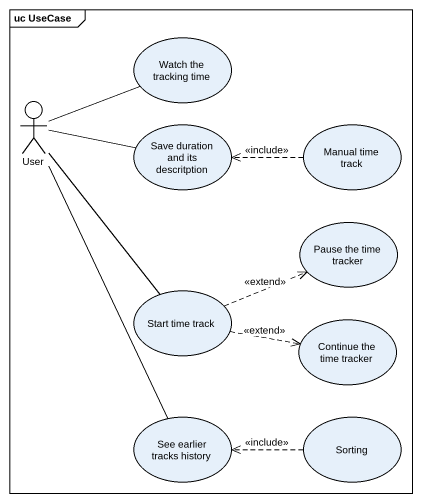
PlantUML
@startuml
mainframe uc UseCase
usecase "Watch the tracking time" as Watch_the_tracking_time
actor User
usecase "Save duration and its descritption" as Save_duration_and_its
usecase "Manual time track" as Manual_time_track
usecase "Pause the time tracker" as Pause_the_time_tracker
usecase "Start time track" as Start_time_track
usecase "Continue the time tracker" as Continue_the_time_tracker
usecase "See earlier tracks history" as See_earlier_tracks_history
usecase Sorting
User -right- Watch_the_tracking_time
User -right- Save_duration_and_its
User -- Start_time_track
User -- See_earlier_tracks_history
Manual_time_track .left.> Save_duration_and_its : <<include>>
Start_time_track .right.> Pause_the_time_tracker : <<extend>>
Start_time_track .right.> Continue_the_time_tracker : <<extend>>
Sorting .left.> See_earlier_tracks_history : <<include>>
@enduml
